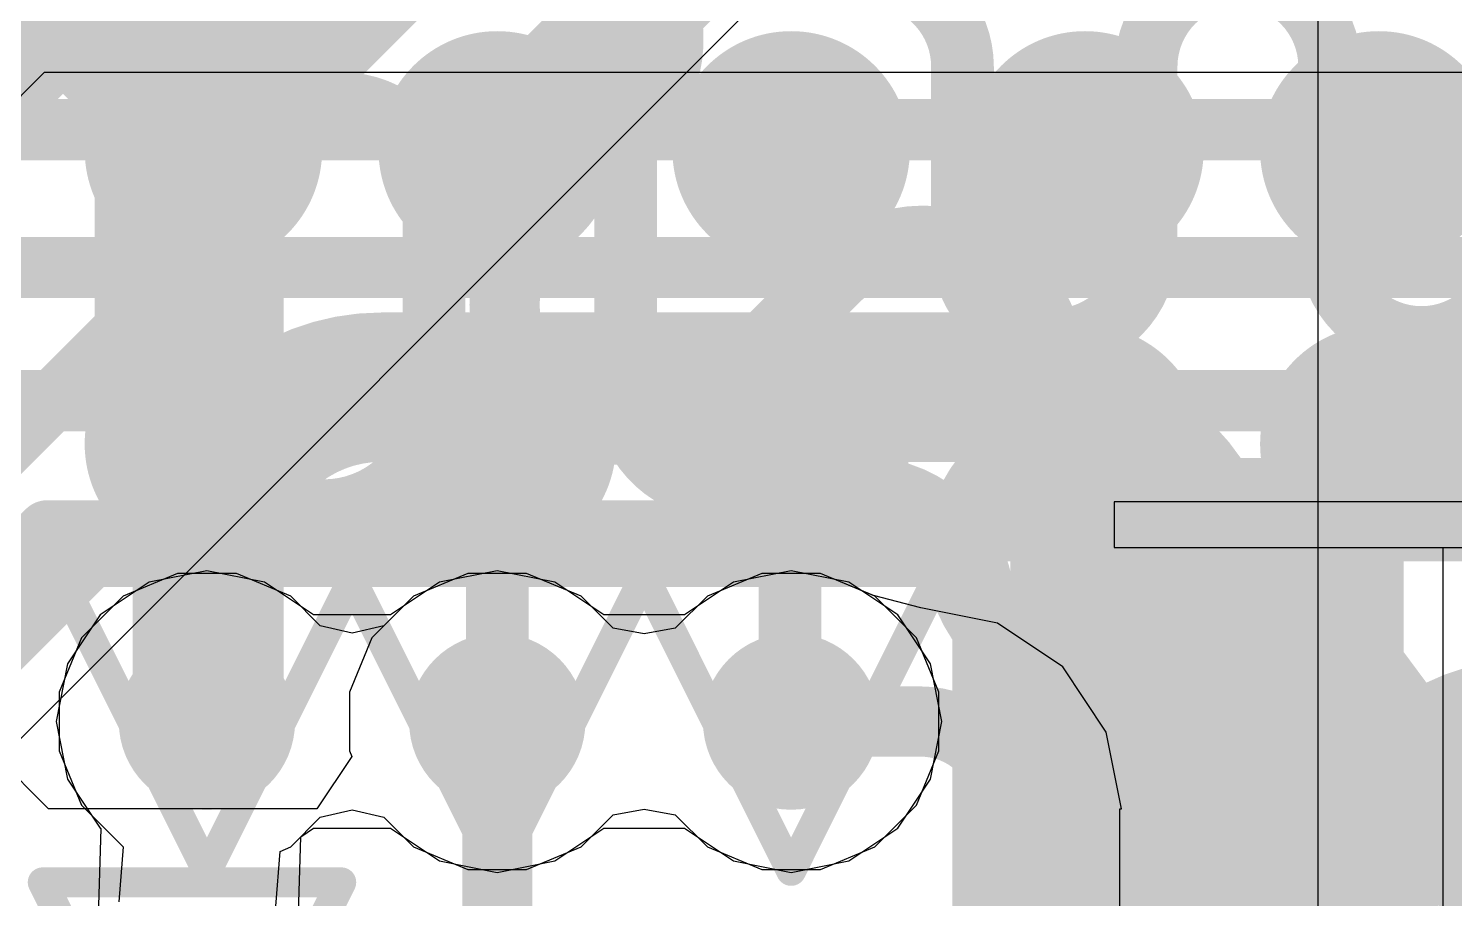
# Model space of a CAD drawing. Header units: inches. Extents: x -6 to 283, y -12 to 154.
# Drawn here: x 54.972 to 57.398, y -2.967 to -1.488 of the extents above; entities that cross this region are included whole.
import ezdxf

# ---------------------------------------------------------------- set-up
doc = ezdxf.new("R2010")
doc.units = ezdxf.units.IN
for name, color, linetype in [('Bottom Layer', 5, 'Continuous'), ('Bottom Paste', 16, 'Continuous'), ('Bottom Solder', 6, 'Continuous'), ('Drill Drawing', 1, 'Continuous'), ('GND-1', 16, 'Continuous'), ('GND-2', 90, 'Continuous'), ('GND-3', 216, 'Continuous'), ('GND-4', 54, 'Continuous'), ('PWR-1', 156, 'Continuous'), ('PWR-2', 130, 'Continuous'), ('Signal L1', 76, 'Continuous'), ('Signal L2', 6, 'Continuous'), ('Top Layer', 1, 'Continuous'), ('Top Overlay', 2, 'Continuous'), ('Top Paste', 8, 'Continuous'), ('Top Solder', 216, 'Continuous'), ('Via Holes', 16, 'Continuous')]:
    doc.layers.add(name, color=color, linetype=linetype)

# ---------------------------------------------------------------- blocks, each defined once
blk = doc.blocks.new('FBGA_153_11_5_13__B_56')
at = {"layer": 'Bottom Layer'}
h = blk.add_hatch(color=5, dxfattribs=at)
edge = h.paths.add_edge_path()
edge.add_arc((-1.75, 2.75), 0.127, 0, 360)
h = blk.add_hatch(color=5, dxfattribs=at)
edge = h.paths.add_edge_path()
edge.add_arc((-1.25, 2.75), 0.127, 0, 360)
h = blk.add_hatch(color=5, dxfattribs=at)
edge = h.paths.add_edge_path()
edge.add_arc((-0.75, 2.75), 0.127, 0, 360)
h = blk.add_hatch(color=5, dxfattribs=at)
edge = h.paths.add_edge_path()
edge.add_arc((-0.25, 2.75), 0.127, 0, 360)
h = blk.add_hatch(color=5, dxfattribs=at)
edge = h.paths.add_edge_path()
edge.add_arc((0.25, 2.75), 0.127, 0, 360)
h = blk.add_hatch(color=5, dxfattribs=at)
edge = h.paths.add_edge_path()
edge.add_arc((-1.75, 2.25), 0.127, 0, 360)
h = blk.add_hatch(color=5, dxfattribs=at)
edge = h.paths.add_edge_path()
edge.add_arc((-1.25, 2.25), 0.127, 0, 360)
h = blk.add_hatch(color=5, dxfattribs=at)
edge = h.paths.add_edge_path()
edge.add_arc((-0.75, 2.25), 0.127, 0, 360)
h = blk.add_hatch(color=5, dxfattribs=at)
edge = h.paths.add_edge_path()
edge.add_arc((-0.25, 2.25), 0.127, 0, 360)
h = blk.add_hatch(color=5, dxfattribs=at)
edge = h.paths.add_edge_path()
edge.add_arc((0.25, 2.25), 0.127, 0, 360)
at = {"layer": 'Bottom Paste'}
h = blk.add_hatch(color=16, dxfattribs=at)
edge = h.paths.add_edge_path()
edge.add_arc((-1.75, 2.75), 0.127, 0, 360)
h = blk.add_hatch(color=16, dxfattribs=at)
edge = h.paths.add_edge_path()
edge.add_arc((-1.25, 2.75), 0.127, 0, 360)
h = blk.add_hatch(color=16, dxfattribs=at)
edge = h.paths.add_edge_path()
edge.add_arc((-0.75, 2.75), 0.127, 0, 360)
h = blk.add_hatch(color=16, dxfattribs=at)
edge = h.paths.add_edge_path()
edge.add_arc((-0.25, 2.75), 0.127, 0, 360)
h = blk.add_hatch(color=16, dxfattribs=at)
edge = h.paths.add_edge_path()
edge.add_arc((0.25, 2.75), 0.127, 0, 360)
h = blk.add_hatch(color=16, dxfattribs=at)
edge = h.paths.add_edge_path()
edge.add_arc((-1.75, 2.25), 0.127, 0, 360)
h = blk.add_hatch(color=16, dxfattribs=at)
edge = h.paths.add_edge_path()
edge.add_arc((-1.25, 2.25), 0.127, 0, 360)
h = blk.add_hatch(color=16, dxfattribs=at)
edge = h.paths.add_edge_path()
edge.add_arc((-0.75, 2.25), 0.127, 0, 360)
h = blk.add_hatch(color=16, dxfattribs=at)
edge = h.paths.add_edge_path()
edge.add_arc((-0.25, 2.25), 0.127, 0, 360)
h = blk.add_hatch(color=16, dxfattribs=at)
edge = h.paths.add_edge_path()
edge.add_arc((0.25, 2.25), 0.127, 0, 360)
at = {"layer": 'Bottom Solder'}
h = blk.add_hatch(color=6, dxfattribs=at)
edge = h.paths.add_edge_path()
edge.add_arc((-1.75, 2.75), 0.202, 0, 360)
h = blk.add_hatch(color=6, dxfattribs=at)
edge = h.paths.add_edge_path()
edge.add_arc((-1.25, 2.75), 0.202, 0, 360)
h = blk.add_hatch(color=6, dxfattribs=at)
edge = h.paths.add_edge_path()
edge.add_arc((-0.75, 2.75), 0.202, 0, 360)
h = blk.add_hatch(color=6, dxfattribs=at)
edge = h.paths.add_edge_path()
edge.add_arc((-0.25, 2.75), 0.202, 0, 360)
h = blk.add_hatch(color=6, dxfattribs=at)
edge = h.paths.add_edge_path()
edge.add_arc((0.25, 2.75), 0.202, 0, 360)
h = blk.add_hatch(color=6, dxfattribs=at)
edge = h.paths.add_edge_path()
edge.add_arc((-1.75, 2.25), 0.202, 0, 360)
h = blk.add_hatch(color=6, dxfattribs=at)
edge = h.paths.add_edge_path()
edge.add_arc((-1.25, 2.25), 0.202, 0, 360)
h = blk.add_hatch(color=6, dxfattribs=at)
edge = h.paths.add_edge_path()
edge.add_arc((-0.75, 2.25), 0.202, 0, 360)
h = blk.add_hatch(color=6, dxfattribs=at)
edge = h.paths.add_edge_path()
edge.add_arc((-0.25, 2.25), 0.202, 0, 360)
h = blk.add_hatch(color=6, dxfattribs=at)
edge = h.paths.add_edge_path()
edge.add_arc((0.25, 2.25), 0.202, 0, 360)
blk = doc.blocks.new('BGA_565_15_5_14_4__57')
at = {"layer": 'Top Overlay'}
blk.add_lwpolyline([(7.845, 7.2958, 0.254, 0.254, 0), (4.22, 7.2958, 0.254, 0.254, 0)], format="xyseb", dxfattribs=at)
blk = doc.blocks.new('C___0402_297')
at = {"layer": 'Top Layer'}
for points in [[(-0.6985, -0.3175), (-0.6985, 0.3175), (-0.2413, 0.3175), (-0.2413, -0.3175)], [(0.2413, -0.3175), (0.2413, 0.3175), (0.6985, 0.3175), (0.6985, -0.3175)]]:
    blk.add_hatch(color=1, dxfattribs=at).paths.add_polyline_path(points)
at = {"layer": 'Top Paste'}
for points in [[(-0.6985, -0.3175), (-0.6985, 0.3175), (-0.2413, 0.3175), (-0.2413, -0.3175)], [(0.2413, -0.3175), (0.2413, 0.3175), (0.6985, 0.3175), (0.6985, -0.3175)]]:
    blk.add_hatch(color=8, dxfattribs=at).paths.add_polyline_path(points)
at = {"layer": 'Top Solder'}
for points in [[(-0.7585, -0.3775), (-0.7585, 0.3775), (-0.1813, 0.3775), (-0.1813, -0.3775)], [(0.1813, -0.3775), (0.1813, 0.3775), (0.7585, 0.3775), (0.7585, -0.3775)]]:
    blk.add_hatch(color=216, dxfattribs=at).paths.add_polyline_path(points)
at = {"layer": 'Top Overlay'}
for points in [[(-0.2794, 0.4064, 0.127, 0.127, 0), (-0.7874, 0.4064, 0.127, 0.127, 0)], [(-0.7874, 0.4064, 0.127, 0.127, 0), (-0.7874, -0.4064, 0.127, 0.127, 0)], [(0.7874, 0.4064, 0.127, 0.127, 0), (0.2794, 0.4064, 0.127, 0.127, 0)], [(0.7874, 0.4064, 0.127, 0.127, 0), (0.7874, -0.4064, 0.127, 0.127, 0)], [(-0.2794, -0.4064, 0.127, 0.127, 0), (-0.7874, -0.4064, 0.127, 0.127, 0)], [(0.7874, -0.4064, 0.127, 0.127, 0), (0.2794, -0.4064, 0.127, 0.127, 0)]]:
    blk.add_lwpolyline(points, format="xyseb", dxfattribs=at)
for points in [[(-0.8191, 0.4064, 0.0635, 0.0635, 1), (-0.7556, 0.4064, 0.0635, 0.0635, 1)], [(-0.8191, 0.4064, 0.0635, 0.0635, 1), (-0.7556, 0.4064, 0.0635, 0.0635, 1)], [(-0.3111, 0.4064, 0.0635, 0.0635, 1), (-0.2477, 0.4064, 0.0635, 0.0635, 1)], [(0.2477, 0.4064, 0.0635, 0.0635, 1), (0.3111, 0.4064, 0.0635, 0.0635, 1)], [(0.7556, 0.4064, 0.0635, 0.0635, 1), (0.8191, 0.4064, 0.0635, 0.0635, 1)], [(0.7556, 0.4064, 0.0635, 0.0635, 1), (0.8191, 0.4064, 0.0635, 0.0635, 1)], [(-0.8191, -0.4064, 0.0635, 0.0635, 1), (-0.7556, -0.4064, 0.0635, 0.0635, 1)], [(-0.8191, -0.4064, 0.0635, 0.0635, 1), (-0.7556, -0.4064, 0.0635, 0.0635, 1)], [(-0.3111, -0.4064, 0.0635, 0.0635, 1), (-0.2477, -0.4064, 0.0635, 0.0635, 1)], [(0.2477, -0.4064, 0.0635, 0.0635, 1), (0.3111, -0.4064, 0.0635, 0.0635, 1)], [(0.7556, -0.4064, 0.0635, 0.0635, 1), (0.8191, -0.4064, 0.0635, 0.0635, 1)], [(0.7556, -0.4064, 0.0635, 0.0635, 1), (0.8191, -0.4064, 0.0635, 0.0635, 1)]]:
    blk.add_lwpolyline(points, format="xyseb", close=True, dxfattribs=at)

msp = doc.modelspace()

# ---------------------------------------------------------------- hatches: boundary and pattern name
at = {"layer": 'Bottom Layer'}
h = msp.add_hatch(color=5, dxfattribs=at)
edge = h.paths.add_edge_path()
edge.add_arc((55.2753, -2.6664), 0.15, 0, 360)
h = msp.add_hatch(color=5, dxfattribs=at)
edge = h.paths.add_edge_path()
edge.add_arc((55.7693, -2.6664), 0.15, 0, 360)
h = msp.add_hatch(color=5, dxfattribs=at)
edge = h.paths.add_edge_path()
edge.add_arc((56.2693, -2.6664), 0.15, 0, 360)
at = {"layer": 'GND-1'}
h = msp.add_hatch(color=16, dxfattribs=at)
edge = h.paths.add_edge_path()
edge.add_arc((55.2753, -2.6664), 0.15, 0, 360)
h = msp.add_hatch(color=16, dxfattribs=at)
edge = h.paths.add_edge_path()
edge.add_arc((55.7693, -2.6664), 0.15, 0, 360)
h = msp.add_hatch(color=16, dxfattribs=at)
edge = h.paths.add_edge_path()
edge.add_arc((56.2693, -2.6664), 0.15, 0, 360)
at = {"layer": 'GND-2'}
h = msp.add_hatch(color=90, dxfattribs=at)
edge = h.paths.add_edge_path()
edge.add_arc((55.2753, -2.6664), 0.15, 0, 360)
h = msp.add_hatch(color=90, dxfattribs=at)
edge = h.paths.add_edge_path()
edge.add_arc((55.7693, -2.6664), 0.15, 0, 360)
h = msp.add_hatch(color=90, dxfattribs=at)
edge = h.paths.add_edge_path()
edge.add_arc((56.2693, -2.6664), 0.15, 0, 360)
at = {"layer": 'GND-3'}
h = msp.add_hatch(color=216, dxfattribs=at)
edge = h.paths.add_edge_path()
edge.add_arc((55.2753, -2.6664), 0.15, 0, 360)
h = msp.add_hatch(color=216, dxfattribs=at)
edge = h.paths.add_edge_path()
edge.add_arc((55.7693, -2.6664), 0.15, 0, 360)
h = msp.add_hatch(color=216, dxfattribs=at)
edge = h.paths.add_edge_path()
edge.add_arc((56.2693, -2.6664), 0.15, 0, 360)
at = {"layer": 'GND-4'}
h = msp.add_hatch(color=54, dxfattribs=at)
edge = h.paths.add_edge_path()
edge.add_arc((55.2753, -2.6664), 0.15, 0, 360)
h = msp.add_hatch(color=54, dxfattribs=at)
edge = h.paths.add_edge_path()
edge.add_arc((55.7693, -2.6664), 0.15, 0, 360)
h = msp.add_hatch(color=54, dxfattribs=at)
edge = h.paths.add_edge_path()
edge.add_arc((56.2693, -2.6664), 0.15, 0, 360)
at = {"layer": 'PWR-1'}
h = msp.add_hatch(color=156, dxfattribs=at)
edge = h.paths.add_edge_path()
edge.add_arc((55.2753, -2.6664), 0.15, 0, 360)
h = msp.add_hatch(color=156, dxfattribs=at)
edge = h.paths.add_edge_path()
edge.add_arc((55.7693, -2.6664), 0.15, 0, 360)
h = msp.add_hatch(color=156, dxfattribs=at)
edge = h.paths.add_edge_path()
edge.add_arc((56.2693, -2.6664), 0.15, 0, 360)
at = {"layer": 'PWR-2'}
h = msp.add_hatch(color=130, dxfattribs=at)
edge = h.paths.add_edge_path()
edge.add_arc((55.2753, -2.6664), 0.15, 0, 360)
h = msp.add_hatch(color=130, dxfattribs=at)
edge = h.paths.add_edge_path()
edge.add_arc((55.7693, -2.6664), 0.15, 0, 360)
h = msp.add_hatch(color=130, dxfattribs=at)
edge = h.paths.add_edge_path()
edge.add_arc((56.2693, -2.6664), 0.15, 0, 360)
at = {"layer": 'Signal L1'}
h = msp.add_hatch(color=76, dxfattribs=at)
edge = h.paths.add_edge_path()
edge.add_arc((55.2753, -2.6664), 0.15, 0, 360)
h = msp.add_hatch(color=76, dxfattribs=at)
edge = h.paths.add_edge_path()
edge.add_arc((55.7693, -2.6664), 0.15, 0, 360)
h = msp.add_hatch(color=76, dxfattribs=at)
edge = h.paths.add_edge_path()
edge.add_arc((56.2693, -2.6664), 0.15, 0, 360)
at = {"layer": 'Signal L2'}
h = msp.add_hatch(color=6, dxfattribs=at)
edge = h.paths.add_edge_path()
edge.add_arc((55.2753, -2.6664), 0.15, 0, 360)
h = msp.add_hatch(color=6, dxfattribs=at)
edge = h.paths.add_edge_path()
edge.add_arc((55.7693, -2.6664), 0.15, 0, 360)
h = msp.add_hatch(color=6, dxfattribs=at)
edge = h.paths.add_edge_path()
edge.add_arc((56.2693, -2.6664), 0.15, 0, 360)
at = {"layer": 'Top Layer'}
h = msp.add_hatch(color=1, dxfattribs=at)
edge = h.paths.add_edge_path()
edge.add_arc((55.2753, -2.6664), 0.15, 0, 360)
h = msp.add_hatch(color=1, dxfattribs=at)
edge = h.paths.add_edge_path()
edge.add_arc((55.7693, -2.6664), 0.15, 0, 360)
h = msp.add_hatch(color=1, dxfattribs=at)
edge = h.paths.add_edge_path()
edge.add_arc((56.2693, -2.6664), 0.15, 0, 360)
at = {"layer": 'Via Holes'}
h = msp.add_hatch(color=7, dxfattribs=at)
edge = h.paths.add_edge_path()
edge.add_arc((55.2753, -2.6664), 0.075, 0, 360)
h = msp.add_hatch(color=7, dxfattribs=at)
edge = h.paths.add_edge_path()
edge.add_arc((55.7693, -2.6664), 0.075, 0, 360)
h = msp.add_hatch(color=7, dxfattribs=at)
edge = h.paths.add_edge_path()
edge.add_arc((56.2693, -2.6664), 0.075, 0, 360)

# ---------------------------------------------------------------- linework, layer by layer
at = {"layer": 'Bottom Layer'}
for points in [[(54.7693, -1.1944, 0.2032, 0.2032, 0), (55.2693, -1.6944, 0.2032, 0.2032, 0)], [(55.2694, -1.6942, 0.2032, 0.2032, 0), (55.7693, -1.1944, 0.2032, 0.2032, 0)], [(55.7693, -1.6944, 0.2032, 0.2032, 0), (56.2693, -1.1944, 0.2032, 0.2032, 0)], [(55.2693, -2.1944, 0.2032, 0.2032, 0), (55.2693, -1.6944, 0.2032, 0.2032, 0)], [(55.2693, -2.6664, 0.2032, 0.2032, 0), (55.2693, -2.1944, 0.2032, 0.2032, 0)], [(55.7693, -2.6664, 0.1067, 0.1067, 0), (55.7693, -2.1944, 0.1067, 0.1067, 0)], [(56.2673, -2.6565, 0.1067, 0.1067, 0), (56.2673, -2.1964, 0.1067, 0.1067, 0)], [(57.2693, -2.8968, 0.2032, 0.2032, -0.414214), (57.4997, -2.6664, 0.2032, 0.2032, 0)], [(57.2693, -3.1944, 0.2032, 0.2032, 0), (57.2693, -2.8968, 0.2032, 0.2032, 0)]]:
    msp.add_lwpolyline(points, format="xyseb", dxfattribs=at)
for points in [[(55.2185, -1.6944, 0.1016, 0.1016, 1), (55.3201, -1.6944, 0.1016, 0.1016, 1)], [(55.2185, -1.6944, 0.1016, 0.1016, 1), (55.3201, -1.6944, 0.1016, 0.1016, 1)], [(55.2186, -1.6942, 0.1016, 0.1016, 1), (55.3202, -1.6942, 0.1016, 0.1016, 1)], [(55.7185, -1.6944, 0.1016, 0.1016, 1), (55.8201, -1.6944, 0.1016, 0.1016, 1)], [(55.2185, -2.1944, 0.1016, 0.1016, 1), (55.3201, -2.1944, 0.1016, 0.1016, 1)], [(55.2185, -2.1944, 0.1016, 0.1016, 1), (55.3201, -2.1944, 0.1016, 0.1016, 1)], [(55.7426, -2.1944, 0.0533, 0.0533, 1), (55.7959, -2.1944, 0.0533, 0.0533, 1)], [(56.2406, -2.1964, 0.0533, 0.0533, 1), (56.2939, -2.1964, 0.0533, 0.0533, 1)], [(55.2185, -2.6664, 0.1016, 0.1016, 1), (55.3201, -2.6664, 0.1016, 0.1016, 1)], [(55.7426, -2.6664, 0.0533, 0.0533, 1), (55.7959, -2.6664, 0.0533, 0.0533, 1)], [(56.2406, -2.6565, 0.0533, 0.0533, 1), (56.2939, -2.6565, 0.0533, 0.0533, 1)], [(57.2185, -2.8968, 0.1016, 0.1016, 1), (57.3201, -2.8968, 0.1016, 0.1016, 1)], [(57.2185, -2.8968, 0.1016, 0.1016, 1), (57.3201, -2.8968, 0.1016, 0.1016, 1)]]:
    msp.add_lwpolyline(points, format="xyseb", close=True, dxfattribs=at)
at = {"layer": 'Drill Drawing'}
for points in [[(55.0213, -2.4124, 0.0508, 0.0508, 0), (55.5293, -2.4124, 0.0508, 0.0508, 0)], [(55.0213, -2.4124, 0.0508, 0.0508, 0), (55.2753, -2.9204, 0.0508, 0.0508, 0)], [(55.2753, -2.9204, 0.0508, 0.0508, 0), (55.5293, -2.4124, 0.0508, 0.0508, 0)], [(55.5153, -2.4124, 0.0508, 0.0508, 0), (56.0233, -2.4124, 0.0508, 0.0508, 0)], [(55.5153, -2.4124, 0.0508, 0.0508, 0), (55.7693, -2.9204, 0.0508, 0.0508, 0)], [(55.7693, -2.9204, 0.0508, 0.0508, 0), (56.0233, -2.4124, 0.0508, 0.0508, 0)], [(56.0153, -2.4124, 0.0508, 0.0508, 0), (56.5233, -2.4124, 0.0508, 0.0508, 0)], [(56.0153, -2.4124, 0.0508, 0.0508, 0), (56.2693, -2.9204, 0.0508, 0.0508, 0)], [(56.2693, -2.9204, 0.0508, 0.0508, 0), (56.5233, -2.4124, 0.0508, 0.0508, 0)], [(54.9959, -2.9398, 0.0508, 0.0508, 0), (55.5039, -2.9398, 0.0508, 0.0508, 0)], [(54.9959, -2.9398, 0.0508, 0.0508, 0), (55.2499, -3.4478, 0.0508, 0.0508, 0)], [(55.2499, -3.4478, 0.0508, 0.0508, 0), (55.5039, -2.9398, 0.0508, 0.0508, 0)]]:
    msp.add_lwpolyline(points, format="xyseb", dxfattribs=at)
for points in [[(55.0086, -2.4124, 0.0254, 0.0254, 1), (55.034, -2.4124, 0.0254, 0.0254, 1)], [(55.0086, -2.4124, 0.0254, 0.0254, 1), (55.034, -2.4124, 0.0254, 0.0254, 1)], [(55.5026, -2.4124, 0.0254, 0.0254, 1), (55.528, -2.4124, 0.0254, 0.0254, 1)], [(55.5026, -2.4124, 0.0254, 0.0254, 1), (55.528, -2.4124, 0.0254, 0.0254, 1)], [(55.5166, -2.4124, 0.0254, 0.0254, 1), (55.542, -2.4124, 0.0254, 0.0254, 1)], [(55.5166, -2.4124, 0.0254, 0.0254, 1), (55.542, -2.4124, 0.0254, 0.0254, 1)], [(56.0026, -2.4124, 0.0254, 0.0254, 1), (56.028, -2.4124, 0.0254, 0.0254, 1)], [(56.0026, -2.4124, 0.0254, 0.0254, 1), (56.028, -2.4124, 0.0254, 0.0254, 1)], [(56.0106, -2.4124, 0.0254, 0.0254, 1), (56.036, -2.4124, 0.0254, 0.0254, 1)], [(56.0106, -2.4124, 0.0254, 0.0254, 1), (56.036, -2.4124, 0.0254, 0.0254, 1)], [(56.5106, -2.4124, 0.0254, 0.0254, 1), (56.536, -2.4124, 0.0254, 0.0254, 1)], [(56.5106, -2.4124, 0.0254, 0.0254, 1), (56.536, -2.4124, 0.0254, 0.0254, 1)], [(55.2626, -2.9204, 0.0254, 0.0254, 1), (55.288, -2.9204, 0.0254, 0.0254, 1)], [(55.2626, -2.9204, 0.0254, 0.0254, 1), (55.288, -2.9204, 0.0254, 0.0254, 1)], [(55.7566, -2.9204, 0.0254, 0.0254, 1), (55.782, -2.9204, 0.0254, 0.0254, 1)], [(55.7566, -2.9204, 0.0254, 0.0254, 1), (55.782, -2.9204, 0.0254, 0.0254, 1)], [(56.2566, -2.9204, 0.0254, 0.0254, 1), (56.282, -2.9204, 0.0254, 0.0254, 1)], [(56.2566, -2.9204, 0.0254, 0.0254, 1), (56.282, -2.9204, 0.0254, 0.0254, 1)], [(54.9832, -2.9398, 0.0254, 0.0254, 1), (55.0086, -2.9398, 0.0254, 0.0254, 1)], [(54.9832, -2.9398, 0.0254, 0.0254, 1), (55.0086, -2.9398, 0.0254, 0.0254, 1)], [(55.4912, -2.9398, 0.0254, 0.0254, 1), (55.5166, -2.9398, 0.0254, 0.0254, 1)], [(55.4912, -2.9398, 0.0254, 0.0254, 1), (55.5166, -2.9398, 0.0254, 0.0254, 1)]]:
    msp.add_lwpolyline(points, format="xyseb", close=True, dxfattribs=at)
at = {"layer": 'GND-1'}
for p, q in [((55.2253, -2.4148), (55.1328, -2.4531)), ((55.3254, -2.4148), (55.2253, -2.4148)), ((55.4178, -2.4531), (55.3254, -2.4148)), ((55.7192, -2.4148), (55.6268, -2.4531)), ((55.8193, -2.4148), (55.7192, -2.4148)), ((55.9118, -2.4531), (55.8193, -2.4148)), ((56.2192, -2.4148), (56.1268, -2.4531)), ((56.3193, -2.4148), (56.2192, -2.4148)), ((56.4118, -2.4531), (56.3193, -2.4148)), ((55.1328, -2.4531), (55.062, -2.5239)), ((55.4682, -2.5035), (55.4178, -2.4531)), ((55.6268, -2.4531), (55.5764, -2.5035)), ((55.9664, -2.5078), (55.9118, -2.4531)), ((56.1268, -2.4531), (56.0721, -2.5078)), ((56.4826, -2.5239), (56.4118, -2.4531)), ((55.5223, -2.5161), (55.4682, -2.5035)), ((55.5764, -2.5035), (55.5223, -2.5161)), ((56.0193, -2.5173), (55.9664, -2.5078)), ((56.0721, -2.5078), (56.0193, -2.5173)), ((55.062, -2.5239), (55.0237, -2.6164)), ((56.5209, -2.6164), (56.4826, -2.5239)), ((55.0237, -2.6164), (55.0237, -2.7165)), ((56.5209, -2.7165), (56.5209, -2.6164)), ((55.0237, -2.7165), (55.062, -2.8089)), ((56.4826, -2.8089), (56.5209, -2.7165)), ((55.062, -2.8089), (55.1328, -2.8797)), ((56.4118, -2.8797), (56.4826, -2.8089)), ((55.4178, -2.8797), (55.4682, -2.8293)), ((55.4682, -2.8293), (55.5223, -2.8168)), ((55.5223, -2.8168), (55.5764, -2.8293)), ((55.5764, -2.8293), (55.6268, -2.8797)), ((55.9118, -2.8797), (55.9664, -2.8251)), ((55.9664, -2.8251), (56.0193, -2.8156)), ((56.0193, -2.8156), (56.0721, -2.8251)), ((56.0721, -2.8251), (56.1268, -2.8797)), ((55.1328, -2.8797), (55.1256, -2.9729)), ((55.3924, -2.9805), (55.3997, -2.8872)), ((55.3997, -2.8872), (55.4178, -2.8797)), ((55.6268, -2.8797), (55.7192, -2.918)), ((55.8193, -2.918), (55.9118, -2.8797)), ((56.1268, -2.8797), (56.2192, -2.918)), ((56.3193, -2.918), (56.4118, -2.8797)), ((55.7192, -2.918), (55.8193, -2.918)), ((56.2192, -2.918), (56.3193, -2.918))]:
    msp.add_line(p, q, dxfattribs=at)
at = {"layer": 'GND-2'}
for p, q in [((55.2253, -2.4148), (55.1328, -2.4531)), ((55.3254, -2.4148), (55.2253, -2.4148)), ((55.4178, -2.4531), (55.3254, -2.4148)), ((55.7192, -2.4148), (55.6268, -2.4531)), ((55.8193, -2.4148), (55.7192, -2.4148)), ((55.9118, -2.4531), (55.8193, -2.4148)), ((56.2192, -2.4148), (56.1268, -2.4531)), ((56.3193, -2.4148), (56.2192, -2.4148)), ((56.4118, -2.4531), (56.3193, -2.4148)), ((55.1328, -2.4531), (55.062, -2.5239)), ((55.4682, -2.5035), (55.4178, -2.4531)), ((55.6268, -2.4531), (55.5764, -2.5035)), ((55.9664, -2.5078), (55.9118, -2.4531)), ((56.1268, -2.4531), (56.0721, -2.5078)), ((56.4826, -2.5239), (56.4118, -2.4531)), ((55.5223, -2.5161), (55.4682, -2.5035)), ((55.5764, -2.5035), (55.5223, -2.5161)), ((56.0193, -2.5173), (55.9664, -2.5078)), ((56.0721, -2.5078), (56.0193, -2.5173)), ((55.062, -2.5239), (55.0237, -2.6164)), ((56.5209, -2.6164), (56.4826, -2.5239)), ((55.0237, -2.6164), (55.0237, -2.7165)), ((56.5209, -2.7165), (56.5209, -2.6164)), ((55.0237, -2.7165), (55.062, -2.8089)), ((56.4826, -2.8089), (56.5209, -2.7165)), ((55.062, -2.8089), (55.1328, -2.8797)), ((56.4118, -2.8797), (56.4826, -2.8089)), ((55.4178, -2.8797), (55.4682, -2.8293)), ((55.4682, -2.8293), (55.5223, -2.8168)), ((55.5223, -2.8168), (55.5764, -2.8293)), ((55.5764, -2.8293), (55.6268, -2.8797)), ((55.9118, -2.8797), (55.9664, -2.8251)), ((55.9664, -2.8251), (56.0193, -2.8156)), ((56.0193, -2.8156), (56.0721, -2.8251)), ((56.0721, -2.8251), (56.1268, -2.8797)), ((55.1328, -2.8797), (55.1256, -2.9729)), ((55.3924, -2.9805), (55.3997, -2.8872)), ((55.3997, -2.8872), (55.4178, -2.8797)), ((55.6268, -2.8797), (55.7192, -2.918)), ((55.8193, -2.918), (55.9118, -2.8797)), ((56.1268, -2.8797), (56.2192, -2.918)), ((56.3193, -2.918), (56.4118, -2.8797)), ((55.7192, -2.918), (55.8193, -2.918)), ((56.2192, -2.918), (56.3193, -2.918))]:
    msp.add_line(p, q, dxfattribs=at)
at = {"layer": 'GND-3'}
for p, q in [((55.2253, -2.4148), (55.1328, -2.4531)), ((55.3254, -2.4148), (55.2253, -2.4148)), ((55.4178, -2.4531), (55.3254, -2.4148)), ((55.7192, -2.4148), (55.6268, -2.4531)), ((55.8193, -2.4148), (55.7192, -2.4148)), ((55.9118, -2.4531), (55.8193, -2.4148)), ((56.2192, -2.4148), (56.1268, -2.4531)), ((56.3193, -2.4148), (56.2192, -2.4148)), ((56.4118, -2.4531), (56.3193, -2.4148)), ((55.1328, -2.4531), (55.062, -2.5239)), ((55.4682, -2.5035), (55.4178, -2.4531)), ((55.6268, -2.4531), (55.5764, -2.5035)), ((55.9664, -2.5078), (55.9118, -2.4531)), ((56.1268, -2.4531), (56.0721, -2.5078)), ((56.4826, -2.5239), (56.4118, -2.4531)), ((55.5223, -2.5161), (55.4682, -2.5035)), ((55.5764, -2.5035), (55.5223, -2.5161)), ((56.0193, -2.5173), (55.9664, -2.5078)), ((56.0721, -2.5078), (56.0193, -2.5173)), ((55.062, -2.5239), (55.0237, -2.6164)), ((56.5209, -2.6164), (56.4826, -2.5239)), ((55.0237, -2.6164), (55.0237, -2.7165)), ((56.5209, -2.7165), (56.5209, -2.6164)), ((55.0237, -2.7165), (55.062, -2.8089)), ((56.4826, -2.8089), (56.5209, -2.7165)), ((55.062, -2.8089), (55.1328, -2.8797)), ((56.4118, -2.8797), (56.4826, -2.8089)), ((55.4178, -2.8797), (55.4682, -2.8293)), ((55.4682, -2.8293), (55.5223, -2.8168)), ((55.5223, -2.8168), (55.5764, -2.8293)), ((55.5764, -2.8293), (55.6268, -2.8797)), ((55.9118, -2.8797), (55.9664, -2.8251)), ((55.9664, -2.8251), (56.0193, -2.8156)), ((56.0193, -2.8156), (56.0721, -2.8251)), ((56.0721, -2.8251), (56.1268, -2.8797)), ((55.1328, -2.8797), (55.1256, -2.9729)), ((55.3924, -2.9805), (55.3997, -2.8872)), ((55.3997, -2.8872), (55.4178, -2.8797)), ((55.6268, -2.8797), (55.7192, -2.918)), ((55.8193, -2.918), (55.9118, -2.8797)), ((56.1268, -2.8797), (56.2192, -2.918)), ((56.3193, -2.918), (56.4118, -2.8797)), ((55.7192, -2.918), (55.8193, -2.918)), ((56.2192, -2.918), (56.3193, -2.918))]:
    msp.add_line(p, q, dxfattribs=at)
at = {"layer": 'GND-4'}
for p, q in [((55.2253, -2.4148), (55.1328, -2.4531)), ((55.3254, -2.4148), (55.2253, -2.4148)), ((55.4178, -2.4531), (55.3254, -2.4148)), ((55.7192, -2.4148), (55.6268, -2.4531)), ((55.8193, -2.4148), (55.7192, -2.4148)), ((55.9118, -2.4531), (55.8193, -2.4148)), ((56.2192, -2.4148), (56.1268, -2.4531)), ((56.3193, -2.4148), (56.2192, -2.4148)), ((56.4118, -2.4531), (56.3193, -2.4148)), ((55.1328, -2.4531), (55.062, -2.5239)), ((55.4682, -2.5035), (55.4178, -2.4531)), ((55.6268, -2.4531), (55.5764, -2.5035)), ((55.9664, -2.5078), (55.9118, -2.4531)), ((56.1268, -2.4531), (56.0721, -2.5078)), ((56.4826, -2.5239), (56.4118, -2.4531)), ((55.5223, -2.5161), (55.4682, -2.5035)), ((55.5764, -2.5035), (55.5223, -2.5161)), ((56.0193, -2.5173), (55.9664, -2.5078)), ((56.0721, -2.5078), (56.0193, -2.5173)), ((55.062, -2.5239), (55.0237, -2.6164)), ((56.5209, -2.6164), (56.4826, -2.5239)), ((55.0237, -2.6164), (55.0237, -2.7165)), ((56.5209, -2.7165), (56.5209, -2.6164)), ((55.0237, -2.7165), (55.062, -2.8089)), ((56.4826, -2.8089), (56.5209, -2.7165)), ((55.062, -2.8089), (55.1328, -2.8797)), ((56.4118, -2.8797), (56.4826, -2.8089)), ((55.4178, -2.8797), (55.4682, -2.8293)), ((55.4682, -2.8293), (55.5223, -2.8168)), ((55.5223, -2.8168), (55.5764, -2.8293)), ((55.5764, -2.8293), (55.6268, -2.8797)), ((55.9118, -2.8797), (55.9664, -2.8251)), ((55.9664, -2.8251), (56.0193, -2.8156)), ((56.0193, -2.8156), (56.0721, -2.8251)), ((56.0721, -2.8251), (56.1268, -2.8797)), ((55.1328, -2.8797), (55.1256, -2.9729)), ((55.3924, -2.9805), (55.3997, -2.8872)), ((55.3997, -2.8872), (55.4178, -2.8797)), ((55.6268, -2.8797), (55.7192, -2.918)), ((55.8193, -2.918), (55.9118, -2.8797)), ((56.1268, -2.8797), (56.2192, -2.918)), ((56.3193, -2.918), (56.4118, -2.8797)), ((55.7192, -2.918), (55.8193, -2.918)), ((56.2192, -2.918), (56.3193, -2.918))]:
    msp.add_line(p, q, dxfattribs=at)
at = {"layer": 'PWR-1'}
for p, q in [((57.1655, 6.6406), (57.1655, -3.77)), ((55.2753, -2.4099), (55.1771, -2.4294)), ((55.3735, -2.4294), (55.2753, -2.4099)), ((55.7693, -2.4099), (55.6711, -2.4294)), ((55.8674, -2.4294), (55.7693, -2.4099)), ((56.2693, -2.4099), (56.1711, -2.4294)), ((56.3674, -2.4294), (56.2693, -2.4099)), ((55.1771, -2.4294), (55.0939, -2.485)), ((55.4567, -2.485), (55.3735, -2.4294)), ((55.6711, -2.4294), (55.5879, -2.485)), ((55.9507, -2.485), (55.8674, -2.4294)), ((56.1711, -2.4294), (56.0879, -2.485)), ((56.4507, -2.485), (56.3674, -2.4294)), ((55.0939, -2.485), (55.0383, -2.5682)), ((55.5879, -2.485), (55.4567, -2.485)), ((56.0879, -2.485), (55.9507, -2.485)), ((56.5063, -2.5682), (56.4507, -2.485)), ((55.0383, -2.5682), (55.0188, -2.6664)), ((56.5258, -2.6664), (56.5063, -2.5682)), ((55.0188, -2.6664), (55.0383, -2.7646)), ((56.5063, -2.7646), (56.5258, -2.6664)), ((55.0383, -2.7646), (55.0939, -2.8478)), ((56.4507, -2.8478), (56.5063, -2.7646)), ((55.0949, -2.8484), (55.0901, -2.998)), ((55.0939, -2.8478), (55.0949, -2.8484)), ((55.4304, -3.0117), (55.4352, -2.8622)), ((55.4352, -2.8622), (55.4567, -2.8478)), ((55.4567, -2.8478), (55.5879, -2.8478)), ((55.5879, -2.8478), (55.6711, -2.9034)), ((55.8674, -2.9034), (55.9507, -2.8478)), ((55.9507, -2.8478), (56.0879, -2.8478)), ((56.0879, -2.8478), (56.1711, -2.9034)), ((56.3674, -2.9034), (56.4507, -2.8478)), ((55.6711, -2.9034), (55.7693, -2.9229)), ((55.7693, -2.9229), (55.8674, -2.9034)), ((56.1711, -2.9034), (56.2693, -2.9229)), ((56.2693, -2.9229), (56.3674, -2.9034))]:
    msp.add_line(p, q, dxfattribs=at)
at = {"layer": 'PWR-2'}
for points in [[(54.6749, -1.6599, 0.1041, 0.1041, 0), (61.0555, -1.6599, 0.1041, 0.1041, 0)], [(54.7838, -1.8944, 0.1041, 0.1041, 0), (60.8693, -1.8944, 0.1041, 0.1041, 0)], [(54.8962, -2.1208, 0.1041, 0.1041, 0), (60.6203, -2.1208, 0.1041, 0.1041, 0)], [(54.1145, -3.2315, 0.1041, 0.1041, 0), (55.0039, -2.3421, 0.1041, 0.1041, 0)], [(55.0039, -2.3421, 0.1041, 0.1041, 0), (60.4196, -2.3421, 0.1041, 0.1041, 0)]]:
    msp.add_lwpolyline(points, format="xyseb", dxfattribs=at)
msp.add_lwpolyline([(54.9778, -2.3421, 0.0521, 0.0521, 1), (55.0299, -2.3421, 0.0521, 0.0521, 1)], format="xyseb", close=True, dxfattribs=at)
msp.add_lwpolyline([(54.9778, -2.3421, 0.0521, 0.0521, 1), (55.0299, -2.3421, 0.0521, 0.0521, 1)], format="xyseb", close=True, dxfattribs=at)
at = {"layer": 'Signal L1'}
for points in [[(55.2788, -2.6629, 0.254, 0.254, 0), (55.2788, -0.3983, 0.254, 0.254, 0)], [(56.0008, -1.361, 0.1194, 0.1194, -0.415284), (56.0003, -1.6508, 0.1194, 0.1194, 0)], [(55.8442, -1.8069, 0.1194, 0.1194, 0), (56.0003, -1.6508, 0.1194, 0.1194, 0)], [(56.146, -2.1086, 0.1194, 0.1194, -1), (55.8442, -1.8069, 0.1194, 0.1194, 0)], [(56.3434, -1.9112, 0.1194, 0.1194, -0.999998), (56.6451, -2.2129, 0.1194, 0.1194, 0)], [(57.8179, -2.2035, 0.1194, 0.1194, -0.997415), (57.5156, -1.9023, 0.1194, 0.1194, 0)], [(56.146, -2.1086, 0.1194, 0.1194, 0), (56.3434, -1.9112, 0.1194, 0.1194, 0)], [(56.9013, -2.5209, 0.1194, 0.1194, -1.099746), (56.6451, -2.2129, 0.1194, 0.1194, 0)], [(56.9013, -2.5209, 0.1194, 0.1194, -0.414007), (57.2078, -2.521, 0.1194, 0.1194, 0)], [(57.2078, -2.521, 0.1194, 0.1194, -0.19851), (57.4389, -3.0778, 0.1194, 0.1194, 0)], [(55.7693, -5.0119, 0.1194, 0.1194, 0), (55.7693, -2.6664, 0.1194, 0.1194, 0)]]:
    msp.add_lwpolyline(points, format="xyseb", dxfattribs=at)
for points in [[(55.9705, -1.6508, 0.0597, 0.0597, 1), (56.0302, -1.6508, 0.0597, 0.0597, 1)], [(55.9705, -1.6508, 0.0597, 0.0597, 1), (56.0302, -1.6508, 0.0597, 0.0597, 1)], [(55.8144, -1.8069, 0.0597, 0.0597, 1), (55.8741, -1.8069, 0.0597, 0.0597, 1)], [(55.8144, -1.8069, 0.0597, 0.0597, 1), (55.8741, -1.8069, 0.0597, 0.0597, 1)], [(56.3135, -1.9112, 0.0597, 0.0597, 1), (56.3732, -1.9112, 0.0597, 0.0597, 1)], [(56.3135, -1.9112, 0.0597, 0.0597, 1), (56.3732, -1.9112, 0.0597, 0.0597, 1)], [(56.1161, -2.1086, 0.0597, 0.0597, 1), (56.1758, -2.1086, 0.0597, 0.0597, 1)], [(56.1161, -2.1086, 0.0597, 0.0597, 1), (56.1758, -2.1086, 0.0597, 0.0597, 1)], [(56.6153, -2.2129, 0.0597, 0.0597, 1), (56.675, -2.2129, 0.0597, 0.0597, 1)], [(56.6153, -2.2129, 0.0597, 0.0597, 1), (56.675, -2.2129, 0.0597, 0.0597, 1)], [(56.8714, -2.5209, 0.0597, 0.0597, 1), (56.9311, -2.5209, 0.0597, 0.0597, 1)], [(56.8714, -2.5209, 0.0597, 0.0597, 1), (56.9311, -2.5209, 0.0597, 0.0597, 1)], [(57.1779, -2.521, 0.0597, 0.0597, 1), (57.2376, -2.521, 0.0597, 0.0597, 1)], [(57.1779, -2.521, 0.0597, 0.0597, 1), (57.2376, -2.521, 0.0597, 0.0597, 1)], [(55.2153, -2.6629, 0.127, 0.127, 1), (55.3423, -2.6629, 0.127, 0.127, 1)], [(55.7394, -2.6664, 0.0597, 0.0597, 1), (55.7991, -2.6664, 0.0597, 0.0597, 1)]]:
    msp.add_lwpolyline(points, format="xyseb", close=True, dxfattribs=at)
at = {"layer": 'Signal L2'}
for p, q in [((54.9016, -1.6593), (54.9988, -1.5621)), ((54.9988, -1.5621), (59.4161, -1.5621)), ((55.7192, -2.4148), (55.6268, -2.4531)), ((55.8193, -2.4148), (55.7192, -2.4148)), ((55.9118, -2.4531), (55.8193, -2.4148)), ((56.2192, -2.4148), (56.1268, -2.4531)), ((56.3193, -2.4148), (56.2192, -2.4148)), ((56.4095, -2.4522), (56.3193, -2.4148)), ((55.6268, -2.4531), (55.556, -2.5239)), ((55.9664, -2.5078), (55.9118, -2.4531)), ((56.1268, -2.4531), (56.0721, -2.5078)), ((56.4898, -2.4732), (56.4095, -2.4522)), ((56.6206, -2.4992), (56.4898, -2.4732)), ((56.4898, -2.4732), (56.4898, -2.4732)), ((56.0193, -2.5173), (55.9664, -2.5078)), ((56.0721, -2.5078), (56.0193, -2.5173)), ((56.7315, -2.5733), (56.6206, -2.4992)), ((55.556, -2.5239), (55.5177, -2.6164)), ((56.8056, -2.6842), (56.7315, -2.5733)), ((55.5177, -2.6164), (55.5177, -2.7165)), ((56.8316, -2.815), (56.8056, -2.6842)), ((55.0059, -2.815), (54.9016, -2.7106)), ((55.5177, -2.7165), (55.5217, -2.7261)), ((55.5217, -2.7261), (55.4623, -2.815)), ((55.4623, -2.815), (55.0059, -2.815)), ((56.8287, -4.3948), (56.8287, -2.815)), ((56.8287, -2.815), (56.8316, -2.815))]:
    msp.add_line(p, q, dxfattribs=at)
for points in [[(55.2758, -2.3939, 0.254, 0.254, -0.414214), (55.5718, -2.0978, 0.254, 0.254, 0)], [(55.5718, -2.0978, 0.254, 0.254, 0), (56.5897, -2.0978, 0.254, 0.254, 0)], [(56.5897, -2.0978, 0.254, 0.254, -0.198764), (56.859, -2.2093, 0.254, 0.254, 0)], [(56.859, -2.2093, 0.254, 0.254, -0.000163), (56.8673, -2.2176, 0.254, 0.254, 0)], [(56.8673, -2.2176, 0.254, 0.254, -0.198228), (57.0832, -2.7408, 0.254, 0.254, 0)], [(55.2758, -2.6659, 0.254, 0.254, 0), (55.2758, -2.3939, 0.254, 0.254, 0)], [(56.2693, -2.6664, 0.1194, 0.1194, 0), (56.4898, -2.6664, 0.1194, 0.1194, 0)], [(56.4898, -2.6664, 0.1194, 0.1194, -0.414214), (56.6383, -2.815, 0.1194, 0.1194, 0)], [(57.0832, -3.3327, 0.254, 0.254, 0), (57.0832, -2.7408, 0.254, 0.254, 0)], [(56.6383, -5.9906, 0.1194, 0.1194, 0), (56.6383, -2.815, 0.1194, 0.1194, 0)]]:
    msp.add_lwpolyline(points, format="xyseb", dxfattribs=at)
for points in [[(55.5083, -2.0978, 0.127, 0.127, 1), (55.6353, -2.0978, 0.127, 0.127, 1)], [(55.5083, -2.0978, 0.127, 0.127, 1), (55.6353, -2.0978, 0.127, 0.127, 1)], [(56.5262, -2.0978, 0.127, 0.127, 1), (56.6532, -2.0978, 0.127, 0.127, 1)], [(56.5262, -2.0978, 0.127, 0.127, 1), (56.6532, -2.0978, 0.127, 0.127, 1)], [(56.7955, -2.2093, 0.127, 0.127, 1), (56.9225, -2.2093, 0.127, 0.127, 1)], [(56.7955, -2.2093, 0.127, 0.127, 1), (56.9225, -2.2093, 0.127, 0.127, 1)], [(56.8038, -2.2176, 0.127, 0.127, 1), (56.9308, -2.2176, 0.127, 0.127, 1)], [(56.8038, -2.2176, 0.127, 0.127, 1), (56.9308, -2.2176, 0.127, 0.127, 1)], [(55.2123, -2.3939, 0.127, 0.127, 1), (55.3393, -2.3939, 0.127, 0.127, 1)], [(55.2123, -2.3939, 0.127, 0.127, 1), (55.3393, -2.3939, 0.127, 0.127, 1)], [(55.2123, -2.6659, 0.127, 0.127, 1), (55.3393, -2.6659, 0.127, 0.127, 1)], [(56.2394, -2.6664, 0.0597, 0.0597, 1), (56.2991, -2.6664, 0.0597, 0.0597, 1)], [(56.4599, -2.6664, 0.0597, 0.0597, 1), (56.5196, -2.6664, 0.0597, 0.0597, 1)], [(56.4599, -2.6664, 0.0597, 0.0597, 1), (56.5196, -2.6664, 0.0597, 0.0597, 1)], [(57.0197, -2.7408, 0.127, 0.127, 1), (57.1467, -2.7408, 0.127, 0.127, 1)], [(57.0197, -2.7408, 0.127, 0.127, 1), (57.1467, -2.7408, 0.127, 0.127, 1)], [(56.6085, -2.815, 0.0597, 0.0597, 1), (56.6682, -2.815, 0.0597, 0.0597, 1)], [(56.6085, -2.815, 0.0597, 0.0597, 1), (56.6682, -2.815, 0.0597, 0.0597, 1)]]:
    msp.add_lwpolyline(points, format="xyseb", close=True, dxfattribs=at)
at = {"layer": 'Top Layer'}
for p, q in [((66.3923, 8.7386), (54.1882, -3.4655)), ((60.8419, -2.2926), (56.8187, -2.2926)), ((56.8187, -2.2926), (56.8187, -2.3706)), ((56.8187, -2.3706), (60.8419, -2.3706)), ((57.3787, -3.1326), (57.3787, -2.3706)), ((57.3787, -2.3706), (58.4543, -2.3706))]:
    msp.add_line(p, q, dxfattribs=at)
for points in [[(55.135, -1.9981, 0.1016, 0.1016, 0), (55.135, -0.9771, 0.1016, 0.1016, 0)], [(55.5067, -1.6159, 0.1067, 0.1067, -1), (55.5067, -1.3568, 0.1067, 0.1067, 0)], [(55.9876, -1.5554, 0.1067, 0.1067, -0.414214), (56.1466, -1.3964, 0.1067, 0.1067, 0)], [(56.4047, -1.3964, 0.1067, 0.1067, -0.414214), (56.5609, -1.5526, 0.1067, 0.1067, 0)], [(56.8733, -1.5526, 0.1067, 0.1067, -1), (57.1857, -1.5526, 0.1067, 0.1067, 0)], [(55.9876, -2.1063, 0.1067, 0.1067, 0), (55.9876, -1.5554, 0.1067, 0.1067, 0)], [(56.5609, -1.8614, 0.1067, 0.1067, 0), (56.5609, -1.5526, 0.1067, 0.1067, 0)], [(56.8733, -1.8614, 0.1067, 0.1067, 0), (56.8733, -1.5526, 0.1067, 0.1067, 0)], [(57.1857, -1.8572, 0.1067, 0.1067, 0), (57.1857, -1.5526, 0.1067, 0.1067, 0)], [(55.5067, -1.6159, 0.1067, 0.1067, -0.289988), (55.6469, -1.7047, 0.1067, 0.1067, 0)], [(55.6469, -1.7047, 0.1067, 0.1067, -0.110904), (55.6618, -1.771, 0.1067, 0.1067, 0)], [(55.6618, -2.1209, 0.1067, 0.1067, 0), (55.6618, -1.771, 0.1067, 0.1067, 0)], [(56.8733, -1.8614, 0.1067, 0.1067, -1), (56.5609, -1.8614, 0.1067, 0.1067, 0)], [(57.4981, -1.8572, 0.1067, 0.1067, -1), (57.1857, -1.8572, 0.1067, 0.1067, 0)], [(54.3477, -2.7854, 0.1016, 0.1016, 0), (55.135, -1.9981, 0.1016, 0.1016, 0)], [(56.151, -2.2697, 0.1067, 0.1067, -0.414214), (55.9876, -2.1063, 0.1067, 0.1067, 0)], [(55.6618, -2.1209, 0.1067, 0.1067, -0.414214), (55.4747, -2.3079, 0.1067, 0.1067, 0)], [(56.151, -2.2697, 0.1067, 0.1067, 0), (56.3959, -2.2697, 0.1067, 0.1067, 0)], [(56.3973, -2.2697, 0.1067, 0.1067, -0.407704), (56.5971, -2.474, 0.1067, 0.1067, 0)], [(55.07, -2.3918, 0.1067, 0.1067, -0.199468), (55.272, -2.3079, 0.1067, 0.1067, 0)], [(55.272, -2.3079, 0.1067, 0.1067, 0), (55.4747, -2.3079, 0.1067, 0.1067, 0)], [(54.5328, -2.929, 0.1067, 0.1067, 0), (55.07, -2.3918, 0.1067, 0.1067, 0)], [(56.5971, -6.2044, 0.1067, 0.1067, 0), (56.5971, -2.474, 0.1067, 0.1067, 0)], [(57.0603, -2.6628, 0.2032, 0.2032, 0), (57.0629, -2.6654, 0.2032, 0.2032, 0)], [(57.0629, -3.6701, 0.2032, 0.2032, 0), (57.0629, -2.6654, 0.2032, 0.2032, 0)]]:
    msp.add_lwpolyline(points, format="xyseb", dxfattribs=at)
for points in [[(55.961, -1.5554, 0.0533, 0.0533, 1), (56.0143, -1.5554, 0.0533, 0.0533, 1)], [(55.961, -1.5554, 0.0533, 0.0533, 1), (56.0143, -1.5554, 0.0533, 0.0533, 1)], [(56.5342, -1.5526, 0.0533, 0.0533, 1), (56.5875, -1.5526, 0.0533, 0.0533, 1)], [(56.5342, -1.5526, 0.0533, 0.0533, 1), (56.5875, -1.5526, 0.0533, 0.0533, 1)], [(56.8466, -1.5526, 0.0533, 0.0533, 1), (56.9, -1.5526, 0.0533, 0.0533, 1)], [(56.8466, -1.5526, 0.0533, 0.0533, 1), (56.9, -1.5526, 0.0533, 0.0533, 1)], [(57.159, -1.5526, 0.0533, 0.0533, 1), (57.2124, -1.5526, 0.0533, 0.0533, 1)], [(57.159, -1.5526, 0.0533, 0.0533, 1), (57.2124, -1.5526, 0.0533, 0.0533, 1)], [(55.48, -1.6159, 0.0533, 0.0533, 1), (55.5334, -1.6159, 0.0533, 0.0533, 1)], [(55.48, -1.6159, 0.0533, 0.0533, 1), (55.5334, -1.6159, 0.0533, 0.0533, 1)], [(55.6202, -1.7047, 0.0533, 0.0533, 1), (55.6736, -1.7047, 0.0533, 0.0533, 1)], [(55.6202, -1.7047, 0.0533, 0.0533, 1), (55.6736, -1.7047, 0.0533, 0.0533, 1)], [(55.6351, -1.771, 0.0533, 0.0533, 1), (55.6884, -1.771, 0.0533, 0.0533, 1)], [(55.6351, -1.771, 0.0533, 0.0533, 1), (55.6884, -1.771, 0.0533, 0.0533, 1)], [(56.5342, -1.8614, 0.0533, 0.0533, 1), (56.5875, -1.8614, 0.0533, 0.0533, 1)], [(56.5342, -1.8614, 0.0533, 0.0533, 1), (56.5875, -1.8614, 0.0533, 0.0533, 1)], [(56.8466, -1.8614, 0.0533, 0.0533, 1), (56.9, -1.8614, 0.0533, 0.0533, 1)], [(56.8466, -1.8614, 0.0533, 0.0533, 1), (56.9, -1.8614, 0.0533, 0.0533, 1)], [(57.159, -1.8572, 0.0533, 0.0533, 1), (57.2124, -1.8572, 0.0533, 0.0533, 1)], [(57.159, -1.8572, 0.0533, 0.0533, 1), (57.2124, -1.8572, 0.0533, 0.0533, 1)], [(55.1096, -1.9981, 0.0508, 0.0508, 1), (55.1604, -1.9981, 0.0508, 0.0508, 1)], [(55.1096, -1.9981, 0.0508, 0.0508, 1), (55.1604, -1.9981, 0.0508, 0.0508, 1)], [(55.961, -2.1063, 0.0533, 0.0533, 1), (56.0143, -2.1063, 0.0533, 0.0533, 1)], [(55.961, -2.1063, 0.0533, 0.0533, 1), (56.0143, -2.1063, 0.0533, 0.0533, 1)], [(55.6351, -2.1209, 0.0533, 0.0533, 1), (55.6884, -2.1209, 0.0533, 0.0533, 1)], [(55.6351, -2.1209, 0.0533, 0.0533, 1), (55.6884, -2.1209, 0.0533, 0.0533, 1)], [(56.1244, -2.2697, 0.0533, 0.0533, 1), (56.1777, -2.2697, 0.0533, 0.0533, 1)], [(56.1244, -2.2697, 0.0533, 0.0533, 1), (56.1777, -2.2697, 0.0533, 0.0533, 1)], [(56.3692, -2.2697, 0.0533, 0.0533, 1), (56.4226, -2.2697, 0.0533, 0.0533, 1)], [(56.3707, -2.2697, 0.0533, 0.0533, 1), (56.424, -2.2697, 0.0533, 0.0533, 1)], [(55.2453, -2.3079, 0.0533, 0.0533, 1), (55.2986, -2.3079, 0.0533, 0.0533, 1)], [(55.2453, -2.3079, 0.0533, 0.0533, 1), (55.2986, -2.3079, 0.0533, 0.0533, 1)], [(55.4481, -2.3079, 0.0533, 0.0533, 1), (55.5014, -2.3079, 0.0533, 0.0533, 1)], [(55.4481, -2.3079, 0.0533, 0.0533, 1), (55.5014, -2.3079, 0.0533, 0.0533, 1)], [(55.0433, -2.3918, 0.0533, 0.0533, 1), (55.0967, -2.3918, 0.0533, 0.0533, 1)], [(55.0433, -2.3918, 0.0533, 0.0533, 1), (55.0967, -2.3918, 0.0533, 0.0533, 1)], [(56.5705, -2.474, 0.0533, 0.0533, 1), (56.6238, -2.474, 0.0533, 0.0533, 1)], [(56.5705, -2.474, 0.0533, 0.0533, 1), (56.6238, -2.474, 0.0533, 0.0533, 1)], [(57.0095, -2.6628, 0.1016, 0.1016, 1), (57.1111, -2.6628, 0.1016, 0.1016, 1)], [(57.0121, -2.6654, 0.1016, 0.1016, 1), (57.1137, -2.6654, 0.1016, 0.1016, 1)], [(57.0121, -2.6654, 0.1016, 0.1016, 1), (57.1137, -2.6654, 0.1016, 0.1016, 1)]]:
    msp.add_lwpolyline(points, format="xyseb", close=True, dxfattribs=at)

# ---------------------------------------------------------------- block references
for name, p, rotation in [('BGA_565_15_5_14_4__57', (54.4079, 8.2759), 225), ('C___0402_297', (57.493, -2.6881), 180)]:
    msp.add_blockref(name, p, dxfattribs=dict(rotation=rotation))
msp.add_blockref('FBGA_153_11_5_13__B_56', (57.0193, -4.4444))

doc.saveas('drawing.dxf')
